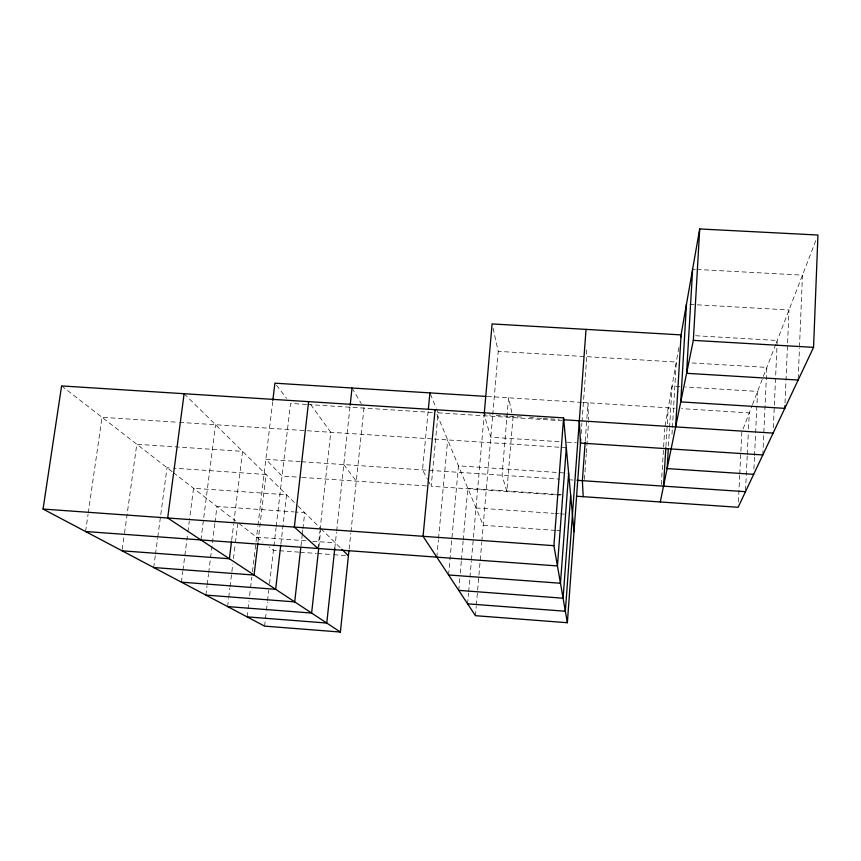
<?xml version="1.0" encoding="UTF-8"?>
<svg xmlns="http://www.w3.org/2000/svg" width="861" height="861" viewBox="0 0 861 861"><rect width="100%" height="100%" fill="white"/><g stroke="black" fill="none" stroke-linecap="round" stroke-linejoin="round"><path stroke-width="0.65" stroke-dasharray="4.3 3.23" d="M798.19 378.722L799.449 348.178M799.503 346.854L802.463 275.143L696.635 269.439M785.017 403.045L789.02 309.971L686.465 304.213M773.35 427.745L776.945 347.187M776.999 345.842L777.235 340.472L693.094 335.586M762.814 454.942L766.839 367.421L686.949 362.653M753.913 468.987L754.484 456.943M754.548 455.609L755.56 434.213M755.624 432.868L757.572 391.411L685.41 386.987M738.383 501.931L739.707 475.121M739.771 473.776L741.816 432.222L752.051 405.725M745.551 490.35L747.219 455.62M747.283 454.285L748.252 434.256M748.51 428.907L749.285 412.882L681.525 408.641M672 434.256L672.312 428.907M672.398 427.562L676.294 362.018L498.218 351.374L492.395 325.232M661.334 484.625L664.735 428.638M665.919 446.31L668.244 407.802M668.459 445.987L669.503 428.713M669.578 427.379L672.054 386.169L680.072 386.654M581.143 433.761L581.918 423.128M582.014 421.793L586.761 356.669L586.556 348.866M585.243 441.069L588.009 402.787L588.461 419.824M584.436 479.448L586.244 454.253M586.341 452.929L588.537 422.439M475.433 615.69L476.23 606.381M476.348 605.057L481.74 542.581M481.848 541.246L492.643 416.089M492.75 414.765L498.218 351.374M467.609 603.841L468.545 593.186M468.664 591.851L469.826 578.538M469.945 577.204L471.344 561.221M471.462 559.887L484.162 414.69L490.867 415.11M458.741 590.377L459.796 578.452M460.269 573.146L461.335 561.211M461.453 559.887L463.1 541.332M463.218 540.008L467.814 488.305L555.98 494.343M448.57 574.965L458.461 465.844L567.324 473.152M436.818 557.142L438.421 539.825M438.54 538.502L447.666 439.928M560.425 495.118L431.2 486.271L438.131 412.839L436.678 409.319M428.121 411.472L422.525 469.891L427.486 479.243M349.125 549.103L350.804 533.11M350.944 531.775L363.977 408.103L361.986 404.756M334.8 548.242L336.511 532.281M336.662 530.946L350.179 405.165M317.989 548.479L319.894 531.119M320.044 529.784L330.764 432.276L308.604 401.646M318.871 547.09L320.744 529.935M300.984 545.96L302.189 535.305M302.329 533.981L302.781 529.978M302.932 528.654L304.729 512.672L295.42 512.015M264.607 626.13L266.307 611.493M266.469 610.158L267.394 602.173M267.545 600.838L268.793 590.194M269.558 583.543L276.058 527.739M276.209 526.415L290.523 403.422L306.548 404.444M280.88 544.034L286.573 494.763L193.531 488.284L189.431 520.012M247.085 616.863L247.871 610.223M248.033 608.899L248.98 600.935M249.615 595.618L250.4 588.978M250.562 587.654L251.821 577.031M252.456 571.715L257.826 526.631M257.977 525.307L272.668 401.883M257.999 541.967L266.017 474.486L173.707 468.169M227.616 606.585L228.585 598.589M228.746 597.254L229.887 587.934M230.048 586.599L232.814 563.955M233.46 558.628L235.247 543.98M235.419 542.645L237.69 523.994M231.674 540.191L233.632 524.284M233.794 522.961L242.565 451.358L136.802 444.265L124.275 534.832M205.865 595.091L207.027 585.824M207.189 584.511L208.523 573.921M208.685 572.608L214.819 523.66M214.981 522.336L216.972 506.472L294.096 511.918M200.925 539.944L215.562 424.731M181.413 582.165L182.78 571.586M182.941 570.262L187.73 533.239M187.892 531.915L189.259 521.335M153.71 567.528L155.303 555.549M155.486 554.215L157.617 538.254M157.789 536.92L167.023 467.717L172.372 468.083M122.251 549.479L124.092 536.155M85.583 531.528L88.07 514.265M88.263 512.93L102.028 417.294L178.162 422.277M665.036 426.012L679.028 346.52M752.514 404.53L775.826 344.152M776.299 342.926L816.013 240.047M692.621 269.224L695.301 269.364M487.229 396.469L581.39 402.367M582.714 402.453L674.884 408.222M496.227 415.454L508.291 416.229M509.626 416.315L524.371 417.251M529.73 417.596L541.795 418.36M543.14 418.446L559.22 419.468M307.883 404.53L435.483 412.667M438.131 412.839L562.029 420.749M559.058 441.671L490.813 437.216L484.162 414.69M567.087 442.188L576.45 442.802M179.497 422.364L433.051 438.97M434.385 439.056L566.312 447.698M300.188 461.625L265.834 459.311L282.064 476.058L300.618 477.328M301.511 461.722L559.618 479.136M570.326 479.857L573.006 480.04M557.315 494.429L561.318 494.709M301.953 477.414L428.53 486.088M476.004 507.958L553.688 513.371M555.022 513.457L559.047 513.737M560.382 513.834L564.407 514.114M555.313 530.398L483.225 525.296L435.569 410.901M556.647 530.484L560.651 530.774M256.567 537.189L307.323 540.869M312.661 541.257L335.37 542.904M298.875 552.138L273.432 550.276L269.213 547.004M300.209 552.235L316.278 553.408M317.623 553.515L332.357 554.592M333.691 554.688L345.745 555.571M61.605 385.922L172.318 471.828M173.384 472.646L235.763 521.045M238.895 523.477L262.896 542.096M184.125 393.725L297.077 505.127M298.035 506.074L319.948 527.675M320.895 528.622L340.967 548.414M276.456 385.201L286.616 398.352M343.797 464.574L356.282 481.138M352.02 388.01L361.319 403.637M428.111 480.416L431.2 486.271M430.392 394.058L436.193 408.146M511.875 412.667L508.56 397.814L502.049 475.25L506.838 491.448L512.984 417.617L512.155 413.904"/><path stroke-width="1.29" d="M576.493 496.216L738.125 507.29L813.559 347.36L817.95 235.031L699.702 228.951L680.61 337.48M784.898 405.703L784.78 408.362L680.75 401.893L686.465 304.213M692.621 269.224L686.594 373.308L798.136 380.045M660.29 501.963L693.331 340.353L699.702 228.951M675.637 426.895L681.073 334.897L492.105 323.93L484.28 413.355M663.519 486.153L665.844 447.645M668.308 448.646L667.114 468.588L753.666 474.336M435.074 409.696L423.063 536.295L475.433 615.69L567.367 622.718L580.755 439.078M585.146 442.393L582.38 480.675L583.198 496.679M568.647 473.238L560.468 583.252L448.57 574.965M570.671 495.344L563.083 598.201L458.741 590.377M586.029 329.376L565.354 611.235L467.609 603.841M567.367 622.718L553.914 545.68L563.589 417.876L61.605 385.922L43.05 509.055L264.607 626.13L340.386 632.049L348.985 550.437M566.312 447.698L557.454 565.946L85.583 531.528M428.38 408.814L429.908 392.885M334.8 548.242L326.76 623.052L247.085 616.863M350.179 405.165L352.02 388.01M318.721 548.403L311.617 613.054L227.616 606.585M300.833 547.295L294.699 601.882L205.865 595.091M308.604 401.646L294.344 527.072L317.989 548.479M280.729 545.357L275.66 589.301L181.413 582.165M272.829 400.537L274.896 383.177L485.905 396.394M257.848 543.291L254.081 575.051L153.71 567.528M231.512 541.515L229.403 558.757L122.068 550.814M184.125 393.725L167.68 517.988L340.386 632.049M693.331 340.353L813.559 347.36M563.245 419.727L773.113 433.115M762.814 454.942L580.465 443.06L579.324 420.76M577.021 480.309L745.486 491.685M43.05 509.055L553.914 545.68M341.892 549.329L348.425 555.765M563.589 417.876L573.996 531.711"/></g></svg>
